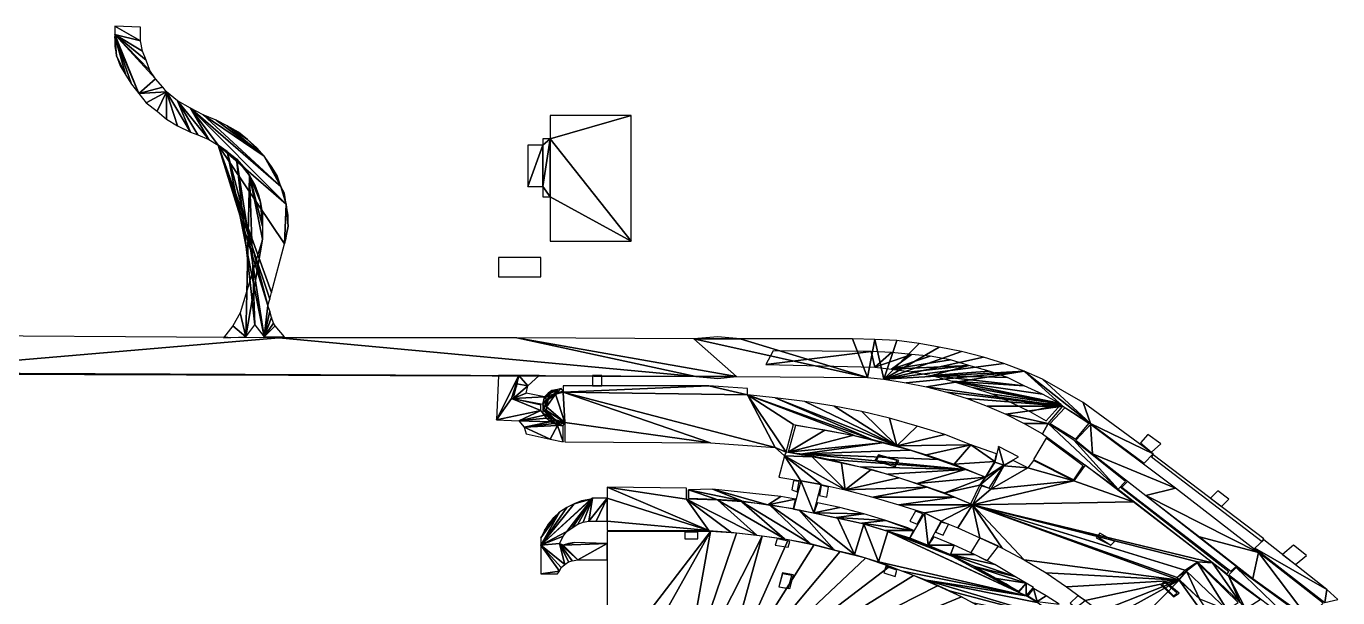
# Model space of a CAD drawing. Extents: x -35430092 to -35393830, y 11991942 to 12015432.
# Drawn here: x -35411689 to -35409710, y 12007971 to 12008834 of the extents above; entities that cross this region are included whole.
import ezdxf

# ---------------------------------------------------------------- set-up
doc = ezdxf.new("R2010")
doc.units = 0

msp = doc.modelspace()

# ---------------------------------------------------------------- linework, layer by layer
at = {"layer": 'mg_to_dxf', "color": 52}
for points in [[(-35411516.74, 12008811.64), (-35411516.74, 12008811.64), (-35411555.72, 12008833.91), (-35411555.72, 12008821.38)], [(-35411516.74, 12008811.64), (-35411516.74, 12008811.64), (-35411516.74, 12008832.52), (-35411555.72, 12008833.91)], [(-35411555.72, 12008821.38), (-35411555.72, 12008821.38), (-35411508.39, 12008782.41), (-35411513.96, 12008796.33)], [(-35411555.72, 12008821.38), (-35411555.72, 12008821.38), (-35411555.72, 12008818.6), (-35411519.52, 12008732.29)], [(-35411513.96, 12008796.33), (-35411513.96, 12008796.33), (-35411516.74, 12008811.64), (-35411555.72, 12008821.38)], [(-35411502.82, 12008767.09), (-35411502.82, 12008767.09), (-35411508.39, 12008782.41), (-35411555.72, 12008821.38)], [(-35411494.47, 12008754.57), (-35411494.47, 12008754.57), (-35411502.82, 12008767.09), (-35411555.72, 12008821.38)], [(-35411519.52, 12008732.29), (-35411519.52, 12008732.29), (-35411494.47, 12008754.57), (-35411555.72, 12008821.38)], [(-35411530.66, 12008746.21), (-35411530.66, 12008746.21), (-35411555.72, 12008818.6), (-35411539.01, 12008760.13)], [(-35411519.52, 12008732.29), (-35411519.52, 12008732.29), (-35411555.72, 12008818.6), (-35411530.66, 12008746.21)], [(-35411539.01, 12008760.13), (-35411539.01, 12008760.13), (-35411555.72, 12008818.6), (-35411552.93, 12008789.37)], [(-35411555.72, 12008818.6), (-35411555.72, 12008818.6), (-35411555.72, 12008803.29), (-35411552.93, 12008789.37)], [(-35411539.01, 12008760.13), (-35411539.01, 12008760.13), (-35411552.93, 12008789.37), (-35411547.36, 12008774.05)], [(-35411519.52, 12008732.29), (-35411519.52, 12008732.29), (-35411483.33, 12008742.04), (-35411494.47, 12008754.57)], [(-35411477.76, 12008735.08), (-35411477.76, 12008735.08), (-35411483.33, 12008742.04), (-35411519.52, 12008732.29)], [(-35411477.76, 12008735.08), (-35411477.76, 12008735.08), (-35411519.52, 12008732.29), (-35411508.39, 12008718.37)], [(-35411491.68, 12008705.84), (-35411491.68, 12008705.84), (-35411477.76, 12008735.08), (-35411508.39, 12008718.37)], [(-35411477.76, 12008693.32), (-35411477.76, 12008693.32), (-35411477.76, 12008735.08), (-35411491.68, 12008705.84)], [(-35411441.57, 12008673.83), (-35411441.57, 12008673.83), (-35411461.06, 12008721.16), (-35411477.76, 12008735.08)], [(-35411477.76, 12008735.08), (-35411477.76, 12008735.08), (-35411461.06, 12008683.57), (-35411441.57, 12008673.83)], [(-35411477.76, 12008735.08), (-35411477.76, 12008735.08), (-35411477.76, 12008693.32), (-35411461.06, 12008683.57)], [(-35411413.73, 12008662.69), (-35411413.73, 12008662.69), (-35411441.57, 12008710.02), (-35411461.06, 12008721.16)], [(-35411430.43, 12008669.65), (-35411430.43, 12008669.65), (-35411461.06, 12008721.16), (-35411441.57, 12008673.83)], [(-35411413.73, 12008662.69), (-35411413.73, 12008662.69), (-35411461.06, 12008721.16), (-35411430.43, 12008669.65)], [(-35411441.57, 12008710.02), (-35411441.57, 12008710.02), (-35411305.15, 12008591.7), (-35411422.08, 12008700.28)], [(-35411296.8, 12008565.25), (-35411296.8, 12008565.25), (-35411305.15, 12008591.7), (-35411441.57, 12008710.02)], [(-35411441.57, 12008710.02), (-35411441.57, 12008710.02), (-35411399.81, 12008654.34), (-35411296.8, 12008565.25)], [(-35411441.57, 12008710.02), (-35411441.57, 12008710.02), (-35411413.73, 12008662.69), (-35411399.81, 12008654.34)], [(-35411422.08, 12008700.28), (-35411422.08, 12008700.28), (-35411330.21, 12008637.63), (-35411402.59, 12008691.92)], [(-35411422.08, 12008700.28), (-35411422.08, 12008700.28), (-35411305.15, 12008591.7), (-35411330.21, 12008637.63)], [(-35411402.59, 12008691.92), (-35411402.59, 12008691.92), (-35411330.21, 12008637.63), (-35411385.89, 12008683.57)], [(-35411385.89, 12008683.57), (-35411385.89, 12008683.57), (-35411355.26, 12008662.69), (-35411369.18, 12008673.83)], [(-35411385.89, 12008683.57), (-35411385.89, 12008683.57), (-35411330.21, 12008637.63), (-35411355.26, 12008662.69)], [(-35410776.18, 12008509.57), (-35410776.18, 12008509.57), (-35410776.18, 12008698.88), (-35410898.67, 12008664.08)], [(-35410898.67, 12008664.08), (-35410898.67, 12008664.08), (-35410776.18, 12008698.88), (-35410898.67, 12008698.88)], [(-35410898.67, 12008664.08), (-35410898.67, 12008664.08), (-35410909.81, 12008664.08), (-35410909.81, 12008654.34)], [(-35410909.81, 12008591.7), (-35410909.81, 12008591.7), (-35410898.67, 12008664.08), (-35410909.81, 12008654.34)], [(-35410898.67, 12008576.39), (-35410898.67, 12008576.39), (-35410898.67, 12008664.08), (-35410909.81, 12008591.7)], [(-35410898.67, 12008576.39), (-35410898.67, 12008576.39), (-35410776.18, 12008509.57), (-35410898.67, 12008664.08)], [(-35411299.58, 12008505.39), (-35411299.58, 12008505.39), (-35411399.81, 12008654.34), (-35411319.07, 12008431.61)], [(-35411399.81, 12008654.34), (-35411399.81, 12008654.34), (-35411321.85, 12008421.87), (-35411319.07, 12008431.61)], [(-35411399.81, 12008654.34), (-35411399.81, 12008654.34), (-35411299.58, 12008505.39), (-35411296.8, 12008565.25)], [(-35411324.64, 12008412.12), (-35411324.64, 12008412.12), (-35411399.81, 12008654.34), (-35411385.89, 12008644.59)], [(-35411385.89, 12008644.59), (-35411385.89, 12008644.59), (-35411399.81, 12008654.34)], [(-35411321.85, 12008421.87), (-35411321.85, 12008421.87), (-35411399.81, 12008654.34), (-35411324.64, 12008412.12)], [(-35411330.21, 12008364.8), (-35411330.21, 12008364.8), (-35411385.89, 12008644.59), (-35411371.97, 12008633.46)], [(-35411324.64, 12008412.12), (-35411324.64, 12008412.12), (-35411385.89, 12008644.59), (-35411330.21, 12008364.8)], [(-35411355.26, 12008662.69), (-35411355.26, 12008662.69), (-35411330.21, 12008637.63), (-35411341.34, 12008650.16)], [(-35410909.81, 12008654.34), (-35410909.81, 12008654.34), (-35410932.08, 12008591.7), (-35410909.81, 12008591.7)], [(-35410909.81, 12008654.34), (-35410909.81, 12008654.34), (-35410932.08, 12008654.34), (-35410932.08, 12008591.7)], [(-35411344.13, 12008382.89), (-35411344.13, 12008382.89), (-35411371.97, 12008633.46), (-35411352.48, 12008608.4)], [(-35411352.48, 12008608.4), (-35411352.48, 12008608.4), (-35411371.97, 12008633.46), (-35411360.83, 12008620.93)], [(-35411344.13, 12008382.89), (-35411344.13, 12008382.89), (-35411371.97, 12008633.46), (-35411344.13, 12008382.89)], [(-35411330.21, 12008364.8), (-35411330.21, 12008364.8), (-35411371.97, 12008633.46), (-35411344.13, 12008382.89)], [(-35411330.21, 12008637.63), (-35411330.21, 12008637.63), (-35411305.15, 12008591.7), (-35411319.07, 12008622.32)], [(-35411358.05, 12008364.8), (-35411358.05, 12008364.8), (-35411352.48, 12008608.4), (-35411332.99, 12008512.35)], [(-35411344.13, 12008382.89), (-35411344.13, 12008382.89), (-35411352.48, 12008608.4), (-35411358.05, 12008364.8)], [(-35411332.99, 12008531.84), (-35411332.99, 12008531.84), (-35411352.48, 12008608.4), (-35411335.77, 12008568.03)], [(-35411332.99, 12008512.35), (-35411332.99, 12008512.35), (-35411352.48, 12008608.4), (-35411332.99, 12008531.84)], [(-35411335.77, 12008568.03), (-35411335.77, 12008568.03), (-35411352.48, 12008608.4), (-35411338.56, 12008579.17)], [(-35411338.56, 12008579.17), (-35411338.56, 12008579.17), (-35411352.48, 12008608.4), (-35411344.13, 12008594.48)], [(-35411305.15, 12008591.7), (-35411305.15, 12008591.7), (-35411310.72, 12008608.4), (-35411319.07, 12008622.32)], [(-35411296.8, 12008565.25), (-35411296.8, 12008565.25), (-35411299.58, 12008581.95), (-35411305.15, 12008591.7)], [(-35410909.81, 12008591.7), (-35410909.81, 12008591.7), (-35410909.81, 12008576.39), (-35410898.67, 12008576.39)], [(-35411332.99, 12008531.84), (-35411332.99, 12008531.84), (-35411335.77, 12008568.03), (-35411332.99, 12008549.94)], [(-35411299.58, 12008505.39), (-35411299.58, 12008505.39), (-35411294.01, 12008531.84), (-35411296.8, 12008565.25)], [(-35411296.8, 12008565.25), (-35411296.8, 12008565.25), (-35411294.01, 12008531.84), (-35411294.01, 12008548.54)], [(-35410898.67, 12008576.39), (-35410898.67, 12008576.39), (-35410898.67, 12008509.57), (-35410776.18, 12008509.57)], [(-35411299.58, 12008505.39), (-35411299.58, 12008505.39), (-35411296.8, 12008513.74), (-35411294.01, 12008531.84)], [(-35411332.99, 12008512.35), (-35411332.99, 12008512.35), (-35411366.4, 12008400.99), (-35411358.05, 12008364.8)], [(-35410912.6, 12008455.28), (-35410912.6, 12008484.51), (-35410976.63, 12008484.51), (-35410976.63, 12008455.28)], [(-35411330.21, 12008364.8), (-35411330.21, 12008364.8), (-35411321.85, 12008403.77), (-35411324.64, 12008412.12)], [(-35411366.4, 12008400.99), (-35411366.4, 12008400.99), (-35411377.54, 12008381.5), (-35411358.05, 12008364.8)], [(-35411330.21, 12008364.8), (-35411330.21, 12008364.8), (-35411319.07, 12008394.03), (-35411321.85, 12008403.77)], [(-35411330.21, 12008364.8), (-35411330.21, 12008364.8), (-35411316.29, 12008385.68), (-35411319.07, 12008394.03)], [(-35411307.93, 12008363.4), (-35411307.93, 12008363.4), (-35411926, 12008367.58), (-35411926, 12008310.51)], [(-35411377.54, 12008381.5), (-35411377.54, 12008381.5), (-35411391.46, 12008363.4), (-35411358.05, 12008364.8)], [(-35411330.21, 12008364.8), (-35411330.21, 12008364.8), (-35411313.5, 12008381.5), (-35411316.29, 12008385.68)], [(-35411330.21, 12008364.8), (-35411330.21, 12008364.8), (-35411299.58, 12008364.8), (-35411313.5, 12008381.5)], [(-35410678.73, 12008304.94), (-35410678.73, 12008304.94), (-35411307.93, 12008363.4), (-35411926, 12008310.51)], [(-35410678.73, 12008304.94), (-35410678.73, 12008304.94), (-35410948.79, 12008363.4), (-35411307.93, 12008363.4)], [(-35410617.48, 12008304.94), (-35410617.48, 12008304.94), (-35410681.52, 12008362.01), (-35410948.79, 12008363.4)], [(-35410617.48, 12008304.94), (-35410617.48, 12008304.94), (-35410948.79, 12008363.4), (-35410678.73, 12008304.94)], [(-35410611.92, 12008362.01), (-35410611.92, 12008362.01), (-35410645.32, 12008364.8), (-35410681.52, 12008362.01)], [(-35410681.52, 12008362.01), (-35410681.52, 12008362.01), (-35410419.81, 12008303.55), (-35410611.92, 12008362.01)], [(-35410419.81, 12008303.55), (-35410419.81, 12008303.55), (-35410681.52, 12008362.01), (-35410617.48, 12008304.94)], [(-35410419.81, 12008303.55), (-35410419.81, 12008303.55), (-35410442.09, 12008362.01), (-35410611.92, 12008362.01)], [(-35410442.09, 12008362.01), (-35410442.09, 12008362.01), (-35410419.81, 12008303.55), (-35410408.68, 12008360.62)], [(-35410394.76, 12008300.76), (-35410394.76, 12008300.76), (-35410408.68, 12008360.62), (-35410419.81, 12008303.55)], [(-35410408.68, 12008360.62), (-35410408.68, 12008360.62), (-35410394.76, 12008300.76), (-35410375.27, 12008359.23)], [(-35410375.27, 12008359.23), (-35410375.27, 12008359.23), (-35410394.76, 12008300.76), (-35410341.86, 12008355.05)], [(-35410341.86, 12008355.05), (-35410341.86, 12008355.05), (-35410394.76, 12008300.76), (-35410311.24, 12008349.48)], [(-35410311.24, 12008349.48), (-35410311.24, 12008349.48), (-35410394.76, 12008300.76), (-35410277.83, 12008342.52)], [(-35410561.8, 12008343.91), (-35410561.8, 12008343.91), (-35410572.94, 12008323.03), (-35410414.25, 12008342.52)], [(-35410572.94, 12008323.03), (-35410572.94, 12008323.03), (-35410408.68, 12008318.86), (-35410414.25, 12008342.52)], [(-35410414.25, 12008342.52), (-35410414.25, 12008342.52), (-35410408.68, 12008318.86), (-35410383.62, 12008341.13)], [(-35410408.68, 12008318.86), (-35410408.68, 12008318.86), (-35410353, 12008338.35), (-35410383.62, 12008341.13)], [(-35410408.68, 12008318.86), (-35410408.68, 12008318.86), (-35410383.62, 12008316.07), (-35410353, 12008338.35)], [(-35410277.83, 12008342.52), (-35410277.83, 12008342.52), (-35410394.76, 12008300.76), (-35410244.42, 12008334.17)], [(-35410394.76, 12008300.76), (-35410394.76, 12008300.76), (-35410213.79, 12008324.43), (-35410244.42, 12008334.17)], [(-35410383.62, 12008316.07), (-35410383.62, 12008316.07), (-35410325.16, 12008335.56), (-35410353, 12008338.35)], [(-35410383.62, 12008316.07), (-35410383.62, 12008316.07), (-35410294.53, 12008329.99), (-35410325.16, 12008335.56)], [(-35410266.69, 12008321.64), (-35410266.69, 12008321.64), (-35410294.53, 12008329.99), (-35410383.62, 12008316.07)], [(-35411926, 12008310.51), (-35411926, 12008310.51), (-35411909.29, 12008309.11), (-35410678.73, 12008304.94)], [(-35410183.17, 12008313.29), (-35410183.17, 12008313.29), (-35410213.79, 12008324.43), (-35410394.76, 12008300.76)], [(-35410361.35, 12008295.19), (-35410361.35, 12008295.19), (-35410183.17, 12008313.29), (-35410394.76, 12008300.76)], [(-35410353, 12008311.9), (-35410353, 12008311.9), (-35410266.69, 12008321.64), (-35410383.62, 12008316.07)], [(-35410183.17, 12008313.29), (-35410183.17, 12008313.29), (-35410361.35, 12008295.19), (-35410330.72, 12008289.63)], [(-35410353, 12008311.9), (-35410353, 12008311.9), (-35410322.37, 12008306.33), (-35410266.69, 12008321.64)], [(-35410183.17, 12008313.29), (-35410183.17, 12008313.29), (-35410330.72, 12008289.63), (-35410124.7, 12008260.39)], [(-35410322.37, 12008306.33), (-35410322.37, 12008306.33), (-35410236.07, 12008313.29), (-35410266.69, 12008321.64)], [(-35410322.37, 12008306.33), (-35410322.37, 12008306.33), (-35410208.22, 12008303.55), (-35410236.07, 12008313.29)], [(-35410183.17, 12008313.29), (-35410183.17, 12008313.29), (-35410082.94, 12008233.94), (-35410155.33, 12008300.76)], [(-35410124.7, 12008260.39), (-35410124.7, 12008260.39), (-35410082.94, 12008233.94), (-35410183.17, 12008313.29)], [(-35410979.41, 12008239.51), (-35410979.41, 12008239.51), (-35410946, 12008306.33), (-35410976.63, 12008306.33)], [(-35410957.14, 12008271.53), (-35410957.14, 12008271.53), (-35410946, 12008306.33), (-35410979.41, 12008239.51)], [(-35410957.14, 12008271.53), (-35410957.14, 12008271.53), (-35410948.79, 12008291.02), (-35410946, 12008306.33)], [(-35410932.08, 12008291.02), (-35410932.08, 12008291.02), (-35410948.79, 12008293.8), (-35410954.36, 12008271.53)], [(-35410932.08, 12008291.02), (-35410932.08, 12008291.02), (-35410954.36, 12008271.53), (-35410934.87, 12008279.88)], [(-35410932.08, 12008291.02), (-35410932.08, 12008291.02), (-35410946, 12008306.33), (-35410948.79, 12008293.8)], [(-35410932.08, 12008291.02), (-35410932.08, 12008291.02), (-35410915.38, 12008306.33), (-35410946, 12008306.33)], [(-35410879.19, 12008281.27), (-35410879.19, 12008281.27), (-35410659.24, 12008291.02), (-35410879.19, 12008291.02)], [(-35410600.78, 12008277.1), (-35410600.78, 12008277.1), (-35410659.24, 12008291.02), (-35410879.19, 12008281.27)], [(-35410820.72, 12008291.02), (-35410820.72, 12008306.33), (-35410834.64, 12008306.33), (-35410834.64, 12008291.02)], [(-35410678.73, 12008304.94), (-35410678.73, 12008304.94), (-35410645.32, 12008302.15), (-35410617.48, 12008304.94)], [(-35410600.78, 12008277.1), (-35410600.78, 12008277.1), (-35410600.78, 12008286.84), (-35410659.24, 12008291.02)], [(-35410330.72, 12008289.63), (-35410330.72, 12008289.63), (-35410300.1, 12008281.27), (-35410124.7, 12008260.39)], [(-35410183.17, 12008291.02), (-35410183.17, 12008291.02), (-35410208.22, 12008303.55), (-35410322.37, 12008306.33)], [(-35410291.75, 12008297.98), (-35410291.75, 12008297.98), (-35410183.17, 12008291.02), (-35410322.37, 12008306.33)], [(-35410291.75, 12008297.98), (-35410291.75, 12008297.98), (-35410155.33, 12008278.49), (-35410183.17, 12008291.02)], [(-35410291.75, 12008297.98), (-35410291.75, 12008297.98), (-35410130.27, 12008264.57), (-35410155.33, 12008278.49)], [(-35410127.49, 12008263.18), (-35410127.49, 12008263.18), (-35410130.27, 12008264.57), (-35410291.75, 12008297.98)], [(-35410127.49, 12008263.18), (-35410127.49, 12008263.18), (-35410291.75, 12008297.98), (-35410261.12, 12008288.23)], [(-35410127.49, 12008263.18), (-35410127.49, 12008263.18), (-35410261.12, 12008288.23), (-35410230.5, 12008278.49)], [(-35410155.33, 12008300.76), (-35410155.33, 12008300.76), (-35410082.94, 12008233.94), (-35410094.08, 12008265.96)], [(-35410957.14, 12008271.53), (-35410957.14, 12008271.53), (-35410979.41, 12008239.51), (-35410912.6, 12008253.43)], [(-35410912.6, 12008253.43), (-35410912.6, 12008253.43), (-35410912.6, 12008261.78), (-35410957.14, 12008271.53)], [(-35410954.36, 12008271.53), (-35410954.36, 12008271.53), (-35410907.03, 12008274.31), (-35410934.87, 12008279.88)], [(-35410954.36, 12008271.53), (-35410954.36, 12008271.53), (-35410909.81, 12008263.18), (-35410907.03, 12008274.31)], [(-35410907.03, 12008274.31), (-35410907.03, 12008274.31), (-35410909.81, 12008263.18), (-35410904.24, 12008270.14)], [(-35410909.81, 12008263.18), (-35410909.81, 12008263.18), (-35410907.03, 12008257.61), (-35410904.24, 12008270.14)], [(-35410907.03, 12008274.31), (-35410907.03, 12008274.31), (-35410887.54, 12008285.45), (-35410901.46, 12008279.88)], [(-35410893.11, 12008278.49), (-35410893.11, 12008278.49), (-35410887.54, 12008285.45), (-35410907.03, 12008274.31)], [(-35410907.03, 12008274.31), (-35410907.03, 12008274.31), (-35410898.67, 12008274.31), (-35410893.11, 12008278.49)], [(-35410904.24, 12008270.14), (-35410904.24, 12008270.14), (-35410898.67, 12008274.31), (-35410907.03, 12008274.31)], [(-35410907.03, 12008257.61), (-35410907.03, 12008257.61), (-35410904.24, 12008263.18), (-35410904.24, 12008270.14)], [(-35410890.32, 12008278.49), (-35410890.32, 12008278.49), (-35410901.46, 12008270.14), (-35410904.24, 12008259)], [(-35410876.4, 12008235.34), (-35410876.4, 12008235.34), (-35410890.32, 12008278.49), (-35410904.24, 12008259)], [(-35410904.24, 12008259), (-35410904.24, 12008259), (-35410901.46, 12008270.14), (-35410904.24, 12008264.57)], [(-35410901.46, 12008279.88), (-35410901.46, 12008279.88), (-35410887.54, 12008285.45), (-35410895.89, 12008284.06)], [(-35410890.32, 12008278.49), (-35410890.32, 12008278.49), (-35410895.89, 12008275.71), (-35410901.46, 12008270.14)], [(-35410893.11, 12008278.49), (-35410893.11, 12008278.49), (-35410887.54, 12008281.27), (-35410887.54, 12008285.45)], [(-35410876.4, 12008235.34), (-35410876.4, 12008235.34), (-35410879.19, 12008281.27), (-35410890.32, 12008278.49)], [(-35410890.32, 12008278.49), (-35410890.32, 12008278.49), (-35410879.19, 12008281.27), (-35410884.75, 12008281.27)], [(-35410887.54, 12008281.27), (-35410887.54, 12008281.27), (-35410881.97, 12008286.84), (-35410887.54, 12008285.45)], [(-35410887.54, 12008281.27), (-35410887.54, 12008281.27), (-35410879.19, 12008282.67), (-35410881.97, 12008286.84)], [(-35410656.46, 12008204.71), (-35410656.46, 12008204.71), (-35410879.19, 12008281.27), (-35410876.4, 12008235.34)], [(-35410559.02, 12008197.75), (-35410559.02, 12008197.75), (-35410879.19, 12008281.27), (-35410656.46, 12008204.71)], [(-35410600.78, 12008277.1), (-35410600.78, 12008277.1), (-35410879.19, 12008281.27), (-35410559.02, 12008197.75)], [(-35410600.78, 12008277.1), (-35410600.78, 12008277.1), (-35410414.25, 12008210.28), (-35410559.02, 12008272.92)], [(-35410439.3, 12008215.85), (-35410439.3, 12008215.85), (-35410414.25, 12008210.28), (-35410600.78, 12008277.1)], [(-35410531.18, 12008232.55), (-35410531.18, 12008232.55), (-35410439.3, 12008215.85), (-35410600.78, 12008277.1)], [(-35410542.31, 12008190.79), (-35410542.31, 12008190.79), (-35410600.78, 12008277.1), (-35410559.02, 12008197.75)], [(-35410542.31, 12008190.79), (-35410542.31, 12008190.79), (-35410531.18, 12008232.55), (-35410600.78, 12008277.1)], [(-35410559.02, 12008272.92), (-35410559.02, 12008272.92), (-35410375.27, 12008200.54), (-35410514.47, 12008267.35)], [(-35410414.25, 12008210.28), (-35410414.25, 12008210.28), (-35410375.27, 12008200.54), (-35410559.02, 12008272.92)], [(-35410514.47, 12008267.35), (-35410514.47, 12008267.35), (-35410375.27, 12008200.54), (-35410469.93, 12008260.39)], [(-35410300.1, 12008281.27), (-35410300.1, 12008281.27), (-35410269.47, 12008271.53), (-35410124.7, 12008260.39)], [(-35410269.47, 12008271.53), (-35410269.47, 12008271.53), (-35410238.85, 12008260.39), (-35410124.7, 12008260.39)], [(-35410127.49, 12008263.18), (-35410127.49, 12008263.18), (-35410230.5, 12008278.49), (-35410202.66, 12008265.96)], [(-35410912.6, 12008253.43), (-35410912.6, 12008253.43), (-35410979.41, 12008239.51), (-35410946, 12008238.12)], [(-35410946, 12008238.12), (-35410946, 12008238.12), (-35410907.03, 12008246.47), (-35410912.6, 12008253.43)], [(-35410909.81, 12008263.18), (-35410909.81, 12008263.18), (-35410909.81, 12008261.78), (-35410907.03, 12008257.61)], [(-35410909.81, 12008261.78), (-35410909.81, 12008261.78), (-35410909.81, 12008254.82), (-35410907.03, 12008257.61)], [(-35410907.03, 12008257.61), (-35410907.03, 12008257.61), (-35410909.81, 12008254.82), (-35410904.24, 12008252.04)], [(-35410909.81, 12008254.82), (-35410909.81, 12008254.82), (-35410901.46, 12008246.47), (-35410904.24, 12008252.04)], [(-35410909.81, 12008254.82), (-35410909.81, 12008254.82), (-35410909.81, 12008249.26), (-35410901.46, 12008246.47)], [(-35410909.81, 12008249.26), (-35410909.81, 12008249.26), (-35410895.89, 12008240.9), (-35410901.46, 12008246.47)], [(-35410909.81, 12008249.26), (-35410909.81, 12008249.26), (-35410904.24, 12008242.3), (-35410895.89, 12008240.9)], [(-35410876.4, 12008235.34), (-35410876.4, 12008235.34), (-35410904.24, 12008259), (-35410904.24, 12008253.43)], [(-35410890.32, 12008239.51), (-35410890.32, 12008239.51), (-35410904.24, 12008253.43), (-35410901.46, 12008247.86)], [(-35410876.4, 12008235.34), (-35410876.4, 12008235.34), (-35410904.24, 12008253.43), (-35410890.32, 12008239.51)], [(-35410890.32, 12008239.51), (-35410890.32, 12008239.51), (-35410901.46, 12008247.86), (-35410895.89, 12008242.3)], [(-35410375.27, 12008200.54), (-35410375.27, 12008200.54), (-35410428.17, 12008252.04), (-35410469.93, 12008260.39)], [(-35410375.27, 12008200.54), (-35410375.27, 12008200.54), (-35410386.41, 12008242.3), (-35410428.17, 12008252.04)], [(-35410238.85, 12008260.39), (-35410238.85, 12008260.39), (-35410211.01, 12008247.86), (-35410124.7, 12008260.39)], [(-35410211.01, 12008247.86), (-35410211.01, 12008247.86), (-35410146.98, 12008233.94), (-35410124.7, 12008260.39)], [(-35410211.01, 12008247.86), (-35410211.01, 12008247.86), (-35410183.17, 12008233.94), (-35410146.98, 12008233.94)], [(-35410174.82, 12008252.04), (-35410174.82, 12008252.04), (-35410127.49, 12008263.18), (-35410202.66, 12008265.96)], [(-35410174.82, 12008252.04), (-35410174.82, 12008252.04), (-35410149.76, 12008238.12), (-35410127.49, 12008263.18)], [(-35410144.19, 12008233.94), (-35410105.21, 12008210.28), (-35410085.73, 12008233.94), (-35410121.92, 12008257.61)], [(-35410082.94, 12008233.94), (-35410082.94, 12008233.94), (-35409988.28, 12008188.01), (-35410094.08, 12008265.96)], [(-35410907.03, 12008246.47), (-35410907.03, 12008246.47), (-35410946, 12008238.12), (-35410904.24, 12008242.3)], [(-35410904.24, 12008242.3), (-35410904.24, 12008242.3), (-35410946, 12008238.12), (-35410898.67, 12008236.73)], [(-35410946, 12008238.12), (-35410946, 12008238.12), (-35410937.65, 12008228.38), (-35410898.67, 12008236.73)], [(-35410898.67, 12008236.73), (-35410898.67, 12008236.73), (-35410937.65, 12008228.38), (-35410893.11, 12008233.94)], [(-35410893.11, 12008233.94), (-35410893.11, 12008233.94), (-35410937.65, 12008228.38), (-35410887.54, 12008231.16)], [(-35410937.65, 12008228.38), (-35410937.65, 12008228.38), (-35410898.67, 12008210.28), (-35410887.54, 12008231.16)], [(-35410937.65, 12008228.38), (-35410937.65, 12008228.38), (-35410934.87, 12008218.63), (-35410898.67, 12008210.28)], [(-35410904.24, 12008242.3), (-35410904.24, 12008242.3), (-35410898.67, 12008238.12), (-35410895.89, 12008240.9)], [(-35410895.89, 12008240.9), (-35410895.89, 12008240.9), (-35410898.67, 12008238.12), (-35410890.32, 12008238.12)], [(-35410898.67, 12008238.12), (-35410898.67, 12008238.12), (-35410884.75, 12008232.55), (-35410890.32, 12008238.12)], [(-35410898.67, 12008238.12), (-35410898.67, 12008238.12), (-35410893.11, 12008233.94), (-35410884.75, 12008232.55)], [(-35410887.54, 12008231.16), (-35410887.54, 12008231.16), (-35410898.67, 12008210.28), (-35410879.19, 12008206.1)], [(-35410890.32, 12008239.51), (-35410890.32, 12008239.51), (-35410884.75, 12008236.73), (-35410876.4, 12008235.34)], [(-35410890.32, 12008238.12), (-35410890.32, 12008238.12), (-35410884.75, 12008232.55), (-35410884.75, 12008235.34)], [(-35410887.54, 12008231.16), (-35410887.54, 12008231.16), (-35410879.19, 12008206.1), (-35410879.19, 12008229.77)], [(-35410884.75, 12008232.55), (-35410884.75, 12008232.55), (-35410876.4, 12008235.34), (-35410884.75, 12008235.34)], [(-35410884.75, 12008232.55), (-35410884.75, 12008232.55), (-35410879.19, 12008231.16), (-35410876.4, 12008235.34)], [(-35410876.4, 12008235.34), (-35410876.4, 12008235.34), (-35410876.4, 12008206.1), (-35410656.46, 12008204.71)], [(-35410528.39, 12008231.16), (-35410528.39, 12008231.16), (-35410539.53, 12008190.79), (-35410483.85, 12008224.2)], [(-35410386.41, 12008242.3), (-35410386.41, 12008242.3), (-35410375.27, 12008200.54), (-35410344.64, 12008229.77)], [(-35410344.64, 12008229.77), (-35410344.64, 12008229.77), (-35410375.27, 12008200.54), (-35410302.88, 12008217.24)], [(-35410183.17, 12008233.94), (-35410183.17, 12008233.94), (-35410155.33, 12008218.63), (-35410146.98, 12008233.94)], [(-35410155.33, 12008218.63), (-35410155.33, 12008218.63), (-35410041.18, 12008135.11), (-35410146.98, 12008233.94)], [(-35410146.98, 12008233.94), (-35410146.98, 12008233.94), (-35410041.18, 12008135.11), (-35410108, 12008208.89)], [(-35410080.16, 12008188.01), (-35410080.16, 12008188.01), (-35410082.94, 12008232.55), (-35410105.21, 12008208.89)], [(-35410082.94, 12008233.94), (-35410082.94, 12008233.94), (-35410002.2, 12008174.09), (-35409988.28, 12008188.01)], [(-35410080.16, 12008188.01), (-35410080.16, 12008188.01), (-35409954.87, 12008136.5), (-35410082.94, 12008232.55)], [(-35410539.53, 12008190.79), (-35410539.53, 12008190.79), (-35410442.09, 12008215.85), (-35410483.85, 12008224.2)], [(-35410539.53, 12008190.79), (-35410539.53, 12008190.79), (-35410397.54, 12008204.71), (-35410442.09, 12008215.85)], [(-35410375.27, 12008200.54), (-35410375.27, 12008200.54), (-35410263.91, 12008201.93), (-35410302.88, 12008217.24)], [(-35410094.08, 12008169.91), (-35410149.76, 12008211.67), (-35410169.25, 12008179.65), (-35410108, 12008149.03)], [(-35410108, 12008208.89), (-35410108, 12008208.89), (-35410041.18, 12008135.11), (-35410030.04, 12008146.25)], [(-35409996.64, 12008217.24), (-35410007.77, 12008204.71), (-35409991.07, 12008190.79), (-35409977.15, 12008203.32)], [(-35410542.31, 12008190.79), (-35410542.31, 12008190.79), (-35410559.02, 12008197.75), (-35410545.1, 12008185.22)], [(-35410542.31, 12008190.79), (-35410542.31, 12008190.79), (-35410545.1, 12008185.22), (-35410503.34, 12008183.83)], [(-35410517.26, 12008188.01), (-35410517.26, 12008188.01), (-35410397.54, 12008204.71), (-35410539.53, 12008190.79)], [(-35410517.26, 12008188.01), (-35410517.26, 12008188.01), (-35410355.78, 12008193.58), (-35410397.54, 12008204.71)], [(-35410517.26, 12008188.01), (-35410517.26, 12008188.01), (-35410314.02, 12008179.65), (-35410355.78, 12008193.58)], [(-35410375.27, 12008200.54), (-35410375.27, 12008200.54), (-35410330.72, 12008186.61), (-35410263.91, 12008201.93)], [(-35410330.72, 12008186.61), (-35410330.72, 12008186.61), (-35410288.96, 12008172.69), (-35410263.91, 12008201.93)], [(-35410288.96, 12008172.69), (-35410288.96, 12008172.69), (-35410227.71, 12008176.87), (-35410263.91, 12008201.93)], [(-35410263.91, 12008201.93), (-35410263.91, 12008201.93), (-35410227.71, 12008176.87), (-35410224.93, 12008188.01)], [(-35410213.79, 12008171.3), (-35410213.79, 12008171.3), (-35410222.15, 12008199.14), (-35410227.71, 12008175.48)], [(-35410213.79, 12008171.3), (-35410213.79, 12008171.3), (-35410191.52, 12008183.83), (-35410222.15, 12008199.14)], [(-35410545.1, 12008185.22), (-35410545.1, 12008185.22), (-35410553.45, 12008153.21), (-35410520.04, 12008147.64)], [(-35410545.1, 12008185.22), (-35410545.1, 12008185.22), (-35410453.22, 12008133.72), (-35410503.34, 12008183.83)], [(-35410545.1, 12008185.22), (-35410545.1, 12008185.22), (-35410520.04, 12008147.64), (-35410489.42, 12008142.07)], [(-35410545.1, 12008185.22), (-35410545.1, 12008185.22), (-35410489.42, 12008142.07), (-35410453.22, 12008133.72)], [(-35410272.26, 12008164.34), (-35410272.26, 12008164.34), (-35410314.02, 12008179.65), (-35410517.26, 12008188.01)], [(-35410475.5, 12008179.65), (-35410475.5, 12008179.65), (-35410272.26, 12008164.34), (-35410517.26, 12008188.01)], [(-35410453.22, 12008133.72), (-35410453.22, 12008133.72), (-35410458.79, 12008174.09), (-35410503.34, 12008183.83)], [(-35410430.95, 12008168.52), (-35410430.95, 12008168.52), (-35410272.26, 12008164.34), (-35410475.5, 12008179.65)], [(-35410458.79, 12008174.09), (-35410458.79, 12008174.09), (-35410453.22, 12008133.72), (-35410414.25, 12008164.34)], [(-35410389.19, 12008157.38), (-35410389.19, 12008157.38), (-35410272.26, 12008164.34), (-35410430.95, 12008168.52)], [(-35410408.68, 12008178.26), (-35410378.05, 12008168.52), (-35410372.49, 12008178.26), (-35410403.11, 12008186.61)], [(-35410405.89, 12008178.26), (-35410378.05, 12008171.3), (-35410375.27, 12008178.26), (-35410403.11, 12008185.22)], [(-35410288.96, 12008172.69), (-35410288.96, 12008172.69), (-35410241.63, 12008153.21), (-35410227.71, 12008176.87)], [(-35410249.99, 12008140.68), (-35410249.99, 12008140.68), (-35410236.07, 12008136.5), (-35410213.79, 12008171.3)], [(-35410241.63, 12008153.21), (-35410241.63, 12008153.21), (-35410249.99, 12008140.68), (-35410213.79, 12008171.3)], [(-35410241.63, 12008153.21), (-35410241.63, 12008153.21), (-35410213.79, 12008171.3), (-35410227.71, 12008175.48)], [(-35410177.6, 12008167.13), (-35410177.6, 12008167.13), (-35410213.79, 12008169.91), (-35410233.28, 12008135.11)], [(-35410177.6, 12008167.13), (-35410177.6, 12008167.13), (-35410199.87, 12008178.26), (-35410213.79, 12008169.91)], [(-35410108, 12008147.64), (-35410108, 12008147.64), (-35410169.25, 12008178.26), (-35410177.6, 12008167.13)], [(-35410018.91, 12008115.62), (-35410018.91, 12008115.62), (-35410091.29, 12008171.3), (-35410108, 12008147.64)], [(-35409999.42, 12008125.37), (-35409999.42, 12008125.37), (-35409954.87, 12008136.5), (-35410080.16, 12008188.01)], [(-35409824.02, 12008055.76), (-35409821.24, 12008059.94), (-35409988.28, 12008186.61), (-35409991.07, 12008183.83)], [(-35410414.25, 12008164.34), (-35410414.25, 12008164.34), (-35410453.22, 12008133.72), (-35410372.49, 12008151.81)], [(-35410453.22, 12008133.72), (-35410453.22, 12008133.72), (-35410330.72, 12008137.89), (-35410372.49, 12008151.81)], [(-35410344.64, 12008143.46), (-35410344.64, 12008143.46), (-35410272.26, 12008164.34), (-35410389.19, 12008157.38)], [(-35410241.63, 12008153.21), (-35410241.63, 12008153.21), (-35410272.26, 12008164.34), (-35410344.64, 12008143.46)], [(-35410241.63, 12008153.21), (-35410241.63, 12008153.21), (-35410344.64, 12008143.46), (-35410302.88, 12008129.54)], [(-35410241.63, 12008153.21), (-35410241.63, 12008153.21), (-35410302.88, 12008129.54), (-35410249.99, 12008140.68)], [(-35410233.28, 12008135.11), (-35410233.28, 12008135.11), (-35410108, 12008147.64), (-35410177.6, 12008167.13)], [(-35410812.37, 12008137.89), (-35410812.37, 12008137.89), (-35410812.37, 12008121.19), (-35410659.24, 12008072.47)], [(-35410692.65, 12008119.8), (-35410692.65, 12008119.8), (-35410692.65, 12008136.5), (-35410812.37, 12008137.89)], [(-35410692.65, 12008119.8), (-35410692.65, 12008119.8), (-35410812.37, 12008137.89), (-35410659.24, 12008072.47)], [(-35410689.87, 12008133.72), (-35410689.87, 12008133.72), (-35410609.13, 12008117.01), (-35410653.68, 12008135.11)], [(-35410648.11, 12008119.8), (-35410648.11, 12008119.8), (-35410609.13, 12008117.01), (-35410689.87, 12008133.72)], [(-35410689.87, 12008121.19), (-35410689.87, 12008121.19), (-35410689.87, 12008133.72), (-35410689.87, 12008121.19)], [(-35410648.11, 12008119.8), (-35410648.11, 12008119.8), (-35410689.87, 12008133.72), (-35410689.87, 12008121.19)], [(-35410653.68, 12008135.11), (-35410653.68, 12008135.11), (-35410570.15, 12008111.44), (-35410550.67, 12008123.97)], [(-35410609.13, 12008117.01), (-35410609.13, 12008117.01), (-35410570.15, 12008111.44), (-35410653.68, 12008135.11)], [(-35410531.18, 12008147.64), (-35410533.96, 12008133.72), (-35410525.61, 12008130.93), (-35410522.83, 12008146.25)], [(-35410520.04, 12008147.64), (-35410520.04, 12008147.64), (-35410531.18, 12008104.48), (-35410500.55, 12008098.92)], [(-35410520.04, 12008147.64), (-35410520.04, 12008147.64), (-35410500.55, 12008098.92), (-35410489.42, 12008142.07)], [(-35410492.2, 12008125.37), (-35410481.06, 12008122.58), (-35410478.28, 12008137.89), (-35410489.42, 12008140.68)], [(-35410453.22, 12008133.72), (-35410453.22, 12008133.72), (-35410411.46, 12008122.58), (-35410330.72, 12008137.89)], [(-35410411.46, 12008122.58), (-35410411.46, 12008122.58), (-35410288.96, 12008122.58), (-35410330.72, 12008137.89)], [(-35410302.88, 12008129.54), (-35410302.88, 12008129.54), (-35410263.91, 12008112.84), (-35410249.99, 12008140.68)], [(-35410261.12, 12008111.44), (-35410261.12, 12008111.44), (-35410108, 12008147.64), (-35410233.28, 12008135.11)], [(-35410261.12, 12008111.44), (-35410261.12, 12008111.44), (-35410018.91, 12008115.62), (-35410108, 12008147.64)], [(-35410233.28, 12008135.11), (-35410233.28, 12008135.11), (-35410247.2, 12008140.68), (-35410261.12, 12008111.44)], [(-35410041.18, 12008135.11), (-35409876.92, 12008007.04), (-35409874.14, 12008009.83), (-35410038.4, 12008137.89)], [(-35410035.61, 12008137.89), (-35409871.35, 12008011.22), (-35409863, 12008018.18), (-35410027.26, 12008146.25)], [(-35409999.42, 12008125.37), (-35409999.42, 12008125.37), (-35409829.59, 12008039.06), (-35409954.87, 12008136.5)], [(-35409885.27, 12008108.66), (-35409874.14, 12008119.8), (-35409890.84, 12008132.33), (-35409901.98, 12008121.19)], [(-35410834.64, 12008121.19), (-35410834.64, 12008121.19), (-35410912.6, 12008050.2), (-35410873.62, 12008071.08)], [(-35410834.64, 12008121.19), (-35410834.64, 12008121.19), (-35410837.43, 12008119.8), (-35410912.6, 12008050.2)], [(-35410912.6, 12008050.2), (-35410912.6, 12008050.2), (-35410837.43, 12008119.8), (-35410862.48, 12008112.84)], [(-35410912.6, 12008050.2), (-35410912.6, 12008050.2), (-35410862.48, 12008112.84), (-35410873.62, 12008107.27)], [(-35410865.27, 12008076.64), (-35410865.27, 12008076.64), (-35410834.64, 12008121.19), (-35410873.62, 12008071.08)], [(-35410834.64, 12008121.19), (-35410834.64, 12008121.19), (-35410865.27, 12008076.64), (-35410856.91, 12008082.21)], [(-35410862.48, 12008112.84), (-35410862.48, 12008112.84), (-35410837.43, 12008119.8), (-35410851.35, 12008117.01)], [(-35410848.56, 12008085), (-35410848.56, 12008085), (-35410834.64, 12008121.19), (-35410856.91, 12008082.21)], [(-35410840.21, 12008086.39), (-35410840.21, 12008086.39), (-35410834.64, 12008121.19), (-35410848.56, 12008085)], [(-35410812.37, 12008121.19), (-35410812.37, 12008121.19), (-35410834.64, 12008121.19), (-35410840.21, 12008086.39)], [(-35410812.37, 12008121.19), (-35410812.37, 12008121.19), (-35410840.21, 12008086.39), (-35410829.07, 12008086.39)], [(-35410812.37, 12008121.19), (-35410812.37, 12008121.19), (-35410829.07, 12008086.39), (-35410812.37, 12008086.39)], [(-35410812.37, 12008121.19), (-35410812.37, 12008121.19), (-35410812.37, 12008086.39), (-35410659.24, 12008072.47)], [(-35410692.65, 12008119.8), (-35410692.65, 12008119.8), (-35410659.24, 12008072.47), (-35410625.84, 12008069.68)], [(-35410692.65, 12008119.8), (-35410692.65, 12008119.8), (-35410625.84, 12008069.68), (-35410586.86, 12008065.51)], [(-35410692.65, 12008119.8), (-35410692.65, 12008119.8), (-35410586.86, 12008065.51), (-35410645.32, 12008118.41)], [(-35410645.32, 12008118.41), (-35410645.32, 12008118.41), (-35410586.86, 12008065.51), (-35410545.1, 12008059.94)], [(-35410645.32, 12008118.41), (-35410645.32, 12008118.41), (-35410545.1, 12008059.94), (-35410609.13, 12008115.62)], [(-35410609.13, 12008115.62), (-35410609.13, 12008115.62), (-35410545.1, 12008059.94), (-35410506.12, 12008052.98)], [(-35410609.13, 12008115.62), (-35410609.13, 12008115.62), (-35410506.12, 12008052.98), (-35410567.37, 12008111.44)], [(-35410550.67, 12008123.97), (-35410550.67, 12008123.97), (-35410570.15, 12008111.44), (-35410528.39, 12008119.8)], [(-35410528.39, 12008119.8), (-35410528.39, 12008119.8), (-35410570.15, 12008111.44), (-35410531.18, 12008105.88)], [(-35410567.37, 12008111.44), (-35410567.37, 12008111.44), (-35410506.12, 12008052.98), (-35410469.93, 12008043.24)], [(-35410567.37, 12008111.44), (-35410567.37, 12008111.44), (-35410469.93, 12008043.24), (-35410522.83, 12008103.09)], [(-35410500.55, 12008098.92), (-35410500.55, 12008098.92), (-35410461.58, 12008107.27), (-35410494.98, 12008114.23)], [(-35410372.49, 12008111.44), (-35410372.49, 12008111.44), (-35410288.96, 12008122.58), (-35410411.46, 12008122.58)], [(-35410261.12, 12008111.44), (-35410261.12, 12008111.44), (-35410288.96, 12008122.58), (-35410372.49, 12008111.44)], [(-35410261.12, 12008111.44), (-35410261.12, 12008111.44), (-35410372.49, 12008111.44), (-35410333.51, 12008098.92)], [(-35410308.45, 12008086.39), (-35410308.45, 12008086.39), (-35410261.12, 12008111.44), (-35410333.51, 12008098.92)], [(-35410261.12, 12008111.44), (-35410261.12, 12008111.44), (-35410308.45, 12008086.39), (-35410283.39, 12008076.64)], [(-35410249.99, 12008061.33), (-35410249.99, 12008061.33), (-35410261.12, 12008111.44), (-35410283.39, 12008076.64)], [(-35409899.19, 12008023.75), (-35409899.19, 12008023.75), (-35410018.91, 12008115.62), (-35410261.12, 12008111.44)], [(-35409921.47, 12008025.14), (-35409921.47, 12008025.14), (-35409899.19, 12008023.75), (-35410261.12, 12008111.44)], [(-35409940.95, 12008012.61), (-35409940.95, 12008012.61), (-35409921.47, 12008025.14), (-35410261.12, 12008111.44)], [(-35409952.09, 12008001.47), (-35409952.09, 12008001.47), (-35409940.95, 12008012.61), (-35410261.12, 12008111.44)], [(-35409949.31, 12007997.3), (-35409949.31, 12007997.3), (-35409952.09, 12008001.47), (-35410261.12, 12008111.44)], [(-35410216.58, 12008046.02), (-35410216.58, 12008046.02), (-35410261.12, 12008111.44), (-35410249.99, 12008061.33)], [(-35410183.17, 12008027.92), (-35410183.17, 12008027.92), (-35410261.12, 12008111.44), (-35410216.58, 12008046.02)], [(-35409949.31, 12007997.3), (-35409949.31, 12007997.3), (-35410261.12, 12008111.44), (-35410183.17, 12008027.92)], [(-35409918.68, 12008062.72), (-35409918.68, 12008062.72), (-35409829.59, 12008039.06), (-35409999.42, 12008125.37)], [(-35410912.6, 12008050.2), (-35410912.6, 12008050.2), (-35410873.62, 12008107.27), (-35410884.75, 12008100.31)], [(-35410912.6, 12008061.33), (-35410912.6, 12008061.33), (-35410884.75, 12008100.31), (-35410907.03, 12008072.47)], [(-35410912.6, 12008061.33), (-35410912.6, 12008061.33), (-35410912.6, 12008050.2), (-35410884.75, 12008100.31)], [(-35410907.03, 12008072.47), (-35410907.03, 12008072.47), (-35410884.75, 12008100.31), (-35410893.11, 12008091.96)], [(-35410907.03, 12008072.47), (-35410907.03, 12008072.47), (-35410893.11, 12008091.96), (-35410901.46, 12008082.21)], [(-35410522.83, 12008103.09), (-35410522.83, 12008103.09), (-35410469.93, 12008043.24), (-35410439.3, 12008036.27)], [(-35410439.3, 12008036.27), (-35410439.3, 12008036.27), (-35410464.36, 12008090.56), (-35410522.83, 12008103.09)], [(-35410500.55, 12008098.92), (-35410500.55, 12008098.92), (-35410425.38, 12008097.52), (-35410461.58, 12008107.27)], [(-35410467.14, 12008091.96), (-35410467.14, 12008091.96), (-35410425.38, 12008097.52), (-35410500.55, 12008098.92)], [(-35410467.14, 12008091.96), (-35410467.14, 12008091.96), (-35410391.97, 12008087.78), (-35410425.38, 12008097.52)], [(-35410428.17, 12008083.6), (-35410428.17, 12008083.6), (-35410391.97, 12008087.78), (-35410467.14, 12008091.96)], [(-35410439.3, 12008036.27), (-35410439.3, 12008036.27), (-35410425.38, 12008082.21), (-35410464.36, 12008090.56)], [(-35410347.43, 12008101.7), (-35410355.78, 12008086.39), (-35410344.64, 12008082.21), (-35410336.29, 12008097.52)], [(-35410333.51, 12008098.92), (-35410333.51, 12008098.92), (-35410355.78, 12008061.33), (-35410327.94, 12008050.2)], [(-35410333.51, 12008098.92), (-35410333.51, 12008098.92), (-35410327.94, 12008050.2), (-35410308.45, 12008086.39)], [(-35410873.62, 12008071.08), (-35410873.62, 12008071.08), (-35410912.6, 12008050.2), (-35410879.19, 12008064.12)], [(-35410812.37, 12008086.39), (-35410812.37, 12008086.39), (-35410812.37, 12008072.47), (-35410659.24, 12008072.47)], [(-35410812.37, 12007867.84), (-35410812.37, 12007867.84), (-35410656.46, 12008071.08), (-35410812.37, 12008071.08)], [(-35410784.53, 12007842.78), (-35410784.53, 12007842.78), (-35410656.46, 12008071.08), (-35410812.37, 12007867.84)], [(-35410784.53, 12007842.78), (-35410784.53, 12007842.78), (-35410701.01, 12007823.29), (-35410656.46, 12008071.08)], [(-35410701.01, 12007823.29), (-35410701.01, 12007823.29), (-35410617.48, 12008068.29), (-35410656.46, 12008071.08)], [(-35410695.44, 12008059.94), (-35410675.95, 12008059.94), (-35410675.95, 12008069.68), (-35410695.44, 12008069.68)], [(-35410403.11, 12008025.14), (-35410403.11, 12008025.14), (-35410425.38, 12008082.21), (-35410439.3, 12008036.27)], [(-35410428.17, 12008083.6), (-35410428.17, 12008083.6), (-35410350.21, 12008072.47), (-35410391.97, 12008087.78)], [(-35410428.17, 12008083.6), (-35410428.17, 12008083.6), (-35410391.97, 12008072.47), (-35410350.21, 12008072.47)], [(-35410403.11, 12008025.14), (-35410403.11, 12008025.14), (-35410389.19, 12008071.08), (-35410425.38, 12008082.21)], [(-35410180.38, 12007973.63), (-35410180.38, 12007973.63), (-35410389.19, 12008071.08), (-35410403.11, 12008025.14)], [(-35410350.21, 12008072.47), (-35410350.21, 12008072.47), (-35410358.56, 12008076.64), (-35410391.97, 12008087.78)], [(-35410350.21, 12008072.47), (-35410350.21, 12008072.47), (-35410391.97, 12008072.47), (-35410355.78, 12008061.33)], [(-35410353, 12008059.94), (-35410353, 12008059.94), (-35410389.19, 12008071.08), (-35410319.59, 12008046.02)], [(-35410389.19, 12008071.08), (-35410389.19, 12008071.08), (-35410291.75, 12008033.49), (-35410319.59, 12008046.02)], [(-35410389.19, 12008071.08), (-35410389.19, 12008071.08), (-35410191.52, 12007979.2), (-35410291.75, 12008033.49)], [(-35410180.38, 12007973.63), (-35410180.38, 12007973.63), (-35410191.52, 12007979.2), (-35410389.19, 12008071.08)], [(-35410316.8, 12008069.68), (-35410305.67, 12008065.51), (-35410297.32, 12008082.21), (-35410308.45, 12008085)], [(-35410912.6, 12008050.2), (-35410912.6, 12008050.2), (-35410884.75, 12008052.98), (-35410879.19, 12008064.12)], [(-35410912.6, 12008050.2), (-35410912.6, 12008050.2), (-35410876.4, 12008020.96), (-35410884.75, 12008052.98)], [(-35410881.97, 12008016.79), (-35410881.97, 12008016.79), (-35410912.6, 12008050.2), (-35410884.75, 12008011.22)], [(-35410912.6, 12008050.2), (-35410912.6, 12008050.2), (-35410912.6, 12008007.04), (-35410884.75, 12008011.22)], [(-35410912.6, 12008050.2), (-35410912.6, 12008050.2), (-35410881.97, 12008016.79), (-35410876.4, 12008020.96)], [(-35410884.75, 12008052.98), (-35410884.75, 12008052.98), (-35410881.97, 12008057.16), (-35410879.19, 12008064.12)], [(-35410884.75, 12008052.98), (-35410884.75, 12008052.98), (-35410876.4, 12008020.96), (-35410870.83, 12008025.14)], [(-35410884.75, 12008052.98), (-35410884.75, 12008052.98), (-35410870.83, 12008025.14), (-35410865.27, 12008026.53)], [(-35410884.75, 12008052.98), (-35410884.75, 12008052.98), (-35410856.91, 12008027.92), (-35410879.19, 12008050.2)], [(-35410884.75, 12008052.98), (-35410884.75, 12008052.98), (-35410865.27, 12008026.53), (-35410856.91, 12008027.92)], [(-35410879.19, 12008050.2), (-35410879.19, 12008050.2), (-35410862.48, 12008054.37), (-35410870.83, 12008052.98)], [(-35410879.19, 12008050.2), (-35410879.19, 12008050.2), (-35410812.37, 12008052.98), (-35410862.48, 12008054.37)], [(-35410856.91, 12008027.92), (-35410856.91, 12008027.92), (-35410812.37, 12008052.98), (-35410879.19, 12008050.2)], [(-35410856.91, 12008027.92), (-35410856.91, 12008027.92), (-35410812.37, 12008027.92), (-35410812.37, 12008052.98)], [(-35410701.01, 12007823.29), (-35410701.01, 12007823.29), (-35410578.51, 12008064.12), (-35410617.48, 12008068.29)], [(-35410645.32, 12007820.51), (-35410645.32, 12007820.51), (-35410578.51, 12008064.12), (-35410701.01, 12007823.29)], [(-35410645.32, 12007820.51), (-35410645.32, 12007820.51), (-35410539.53, 12008058.55), (-35410578.51, 12008064.12)], [(-35410645.32, 12007820.51), (-35410645.32, 12007820.51), (-35410500.55, 12008050.2), (-35410539.53, 12008058.55)], [(-35410461.58, 12008040.45), (-35410461.58, 12008040.45), (-35410500.55, 12008050.2), (-35410645.32, 12007820.51)], [(-35410559.02, 12008050.2), (-35410539.53, 12008047.41), (-35410536.75, 12008055.76), (-35410556.23, 12008059.94)], [(-35410327.94, 12008050.2), (-35410327.94, 12008050.2), (-35410288.96, 12008050.2), (-35410319.59, 12008062.72)], [(-35410294.53, 12008036.27), (-35410294.53, 12008036.27), (-35410288.96, 12008050.2), (-35410327.94, 12008050.2)], [(-35410294.53, 12008036.27), (-35410294.53, 12008036.27), (-35410258.34, 12008036.27), (-35410288.96, 12008050.2)], [(-35410263.91, 12008039.06), (-35410238.85, 12008026.53), (-35410222.15, 12008048.8), (-35410249.99, 12008061.33)], [(-35410046.75, 12008055.76), (-35410069.02, 12008068.29), (-35410074.59, 12008061.33), (-35410052.32, 12008050.2)], [(-35410046.75, 12008055.76), (-35410069.02, 12008068.29), (-35410071.81, 12008062.72), (-35410052.32, 12008050.2)], [(-35409918.68, 12008062.72), (-35409918.68, 12008062.72), (-35409837.94, 12008000.08), (-35409829.59, 12008039.06)], [(-35409835.16, 12008046.02), (-35409835.16, 12008046.02), (-35409726.58, 12007983.38), (-35409821.24, 12008058.55)], [(-35409773.91, 12008020.96), (-35409757.21, 12008034.88), (-35409776.69, 12008050.2), (-35409793.4, 12008036.27)], [(-35410461.58, 12008040.45), (-35410461.58, 12008040.45), (-35410645.32, 12007820.51), (-35410422.6, 12008030.71)], [(-35410422.6, 12008030.71), (-35410422.6, 12008030.71), (-35410645.32, 12007820.51), (-35410386.41, 12008018.18)], [(-35410197.09, 12008002.87), (-35410197.09, 12008002.87), (-35410227.71, 12008020.96), (-35410294.53, 12008036.27)], [(-35410294.53, 12008036.27), (-35410294.53, 12008036.27), (-35410227.71, 12008020.96), (-35410258.34, 12008036.27)], [(-35410258.34, 12008018.18), (-35410258.34, 12008018.18), (-35410197.09, 12008002.87), (-35410294.53, 12008036.27)], [(-35410291.75, 12008033.49), (-35410291.75, 12008033.49), (-35410191.52, 12007979.2), (-35410258.34, 12008018.18)], [(-35409829.59, 12008039.06), (-35409829.59, 12008039.06), (-35409837.94, 12008000.08), (-35409754.42, 12007940.22)], [(-35409729.36, 12007963.89), (-35409729.36, 12007963.89), (-35409726.58, 12007983.38), (-35409835.16, 12008046.02)], [(-35409754.42, 12007940.22), (-35409754.42, 12007940.22), (-35409732.15, 12007962.5), (-35409829.59, 12008039.06)], [(-35410884.75, 12008011.22), (-35410884.75, 12008011.22), (-35410912.6, 12008007.04), (-35410887.54, 12008007.04)], [(-35410386.41, 12008018.18), (-35410386.41, 12008018.18), (-35410645.32, 12007820.51), (-35410350.21, 12008004.26)], [(-35410366.92, 12008011.22), (-35410366.92, 12008011.22), (-35410180.38, 12007973.63), (-35410403.11, 12008025.14)], [(-35410394.76, 12008008.43), (-35410378.05, 12008002.87), (-35410375.27, 12008012.61), (-35410391.97, 12008018.18)], [(-35410330.72, 12007997.3), (-35410330.72, 12007997.3), (-35410180.38, 12007973.63), (-35410366.92, 12008011.22)], [(-35410180.38, 12007993.12), (-35410180.38, 12007993.12), (-35410197.09, 12008002.87), (-35410258.34, 12008018.18)], [(-35410224.93, 12008000.08), (-35410224.93, 12008000.08), (-35410180.38, 12007993.12), (-35410258.34, 12008018.18)], [(-35410191.52, 12007979.2), (-35410191.52, 12007979.2), (-35410211.01, 12007991.73), (-35410258.34, 12008018.18)], [(-35409949.31, 12007997.3), (-35409949.31, 12007997.3), (-35410183.17, 12008027.92), (-35410149.76, 12008008.43)], [(-35409949.31, 12007998.69), (-35409949.31, 12007998.69), (-35409938.17, 12008011.22), (-35409952.09, 12008001.47)], [(-35409918.68, 12007969.46), (-35409918.68, 12007969.46), (-35409938.17, 12008011.22), (-35409949.31, 12007998.69)], [(-35409876.92, 12007952.75), (-35409876.92, 12007952.75), (-35409921.47, 12008023.75), (-35409938.17, 12008011.22)], [(-35409918.68, 12007969.46), (-35409918.68, 12007969.46), (-35409876.92, 12007952.75), (-35409938.17, 12008011.22)], [(-35409921.47, 12008025.14), (-35409921.47, 12008025.14), (-35409857.43, 12007963.89), (-35409899.19, 12008023.75)], [(-35409876.92, 12007952.75), (-35409876.92, 12007952.75), (-35409860.22, 12007963.89), (-35409921.47, 12008023.75)], [(-35409857.43, 12007963.89), (-35409857.43, 12007963.89), (-35409874.14, 12008002.87), (-35409899.19, 12008023.75)], [(-35409768.34, 12007924.91), (-35409768.34, 12007924.91), (-35409863, 12008016.79), (-35409874.14, 12008005.65)], [(-35409757.21, 12007938.83), (-35409757.21, 12007938.83), (-35409863, 12008016.79), (-35409768.34, 12007924.91)], [(-35410350.21, 12008004.26), (-35410350.21, 12008004.26), (-35410645.32, 12007820.51), (-35410314.02, 12007988.95)], [(-35410536.75, 12007984.77), (-35410531.18, 12008005.65), (-35410547.88, 12008008.43), (-35410553.45, 12007987.55)], [(-35410539.53, 12007984.77), (-35410533.96, 12008004.26), (-35410547.88, 12008007.04), (-35410553.45, 12007987.55)], [(-35410330.72, 12007997.3), (-35410330.72, 12007997.3), (-35410163.68, 12007963.89), (-35410180.38, 12007973.63)], [(-35410330.72, 12007997.3), (-35410330.72, 12007997.3), (-35410124.7, 12007936.05), (-35410163.68, 12007963.89)], [(-35410294.53, 12007980.59), (-35410294.53, 12007980.59), (-35410124.7, 12007936.05), (-35410330.72, 12007997.3)], [(-35410224.93, 12008000.08), (-35410224.93, 12008000.08), (-35410191.52, 12007980.59), (-35410180.38, 12007993.12)], [(-35410180.38, 12007973.63), (-35410180.38, 12007973.63), (-35410180.38, 12007993.12), (-35410191.52, 12007979.2)], [(-35410180.38, 12007973.63), (-35410180.38, 12007973.63), (-35410169.25, 12007986.16), (-35410180.38, 12007993.12)], [(-35409949.31, 12007997.3), (-35409949.31, 12007997.3), (-35410149.76, 12008008.43), (-35410119.13, 12007987.55)], [(-35409949.31, 12007997.3), (-35409949.31, 12007997.3), (-35410119.13, 12007987.55), (-35410091.29, 12007966.67)], [(-35409949.31, 12007997.3), (-35409949.31, 12007997.3), (-35410091.29, 12007966.67), (-35410069.02, 12007949.97)], [(-35410055.1, 12007938.83), (-35410055.1, 12007938.83), (-35409949.31, 12007997.3), (-35410069.02, 12007949.97)], [(-35409949.31, 12007997.3), (-35409949.31, 12007997.3), (-35410055.1, 12007938.83), (-35410027.26, 12007917.95)], [(-35409949.31, 12007997.3), (-35409949.31, 12007997.3), (-35410027.26, 12007917.95), (-35409790.61, 12007775.96)], [(-35409957.66, 12007972.24), (-35409949.31, 12007977.81), (-35409971.58, 12007995.91), (-35409977.15, 12007990.34)], [(-35409957.66, 12007973.63), (-35409952.09, 12007977.81), (-35409971.58, 12007994.51), (-35409974.36, 12007990.34)], [(-35409949.31, 12007997.3), (-35409949.31, 12007997.3), (-35409790.61, 12007775.96), (-35409918.68, 12007969.46)], [(-35409849.08, 12007954.14), (-35409849.08, 12007954.14), (-35409826.81, 12007968.07), (-35409874.14, 12008002.87)], [(-35409857.43, 12007963.89), (-35409857.43, 12007963.89), (-35409849.08, 12007954.14), (-35409874.14, 12008002.87)], [(-35410645.32, 12007820.51), (-35410645.32, 12007820.51), (-35410277.83, 12007972.24), (-35410314.02, 12007988.95)], [(-35410645.32, 12007820.51), (-35410645.32, 12007820.51), (-35410244.42, 12007954.14), (-35410277.83, 12007972.24)], [(-35410261.12, 12007963.89), (-35410261.12, 12007963.89), (-35410124.7, 12007936.05), (-35410294.53, 12007980.59)], [(-35410163.68, 12007965.28), (-35410163.68, 12007965.28), (-35410169.25, 12007984.77), (-35410177.6, 12007973.63)], [(-35410163.68, 12007965.28), (-35410163.68, 12007965.28), (-35410149.76, 12007973.63), (-35410169.25, 12007984.77)], [(-35410130.27, 12007961.1), (-35410130.27, 12007961.1), (-35410149.76, 12007973.63), (-35410163.68, 12007965.28)], [(-35410102.43, 12007973.63), (-35410113.57, 12007962.5), (-35410105.21, 12007955.54), (-35410091.29, 12007966.67)], [(-35409729.36, 12007963.89), (-35409729.36, 12007963.89), (-35409709.88, 12007968.07), (-35409726.58, 12007983.38)]]:
    msp.add_3dface(points, dxfattribs=at)

doc.saveas('drawing.dxf')
